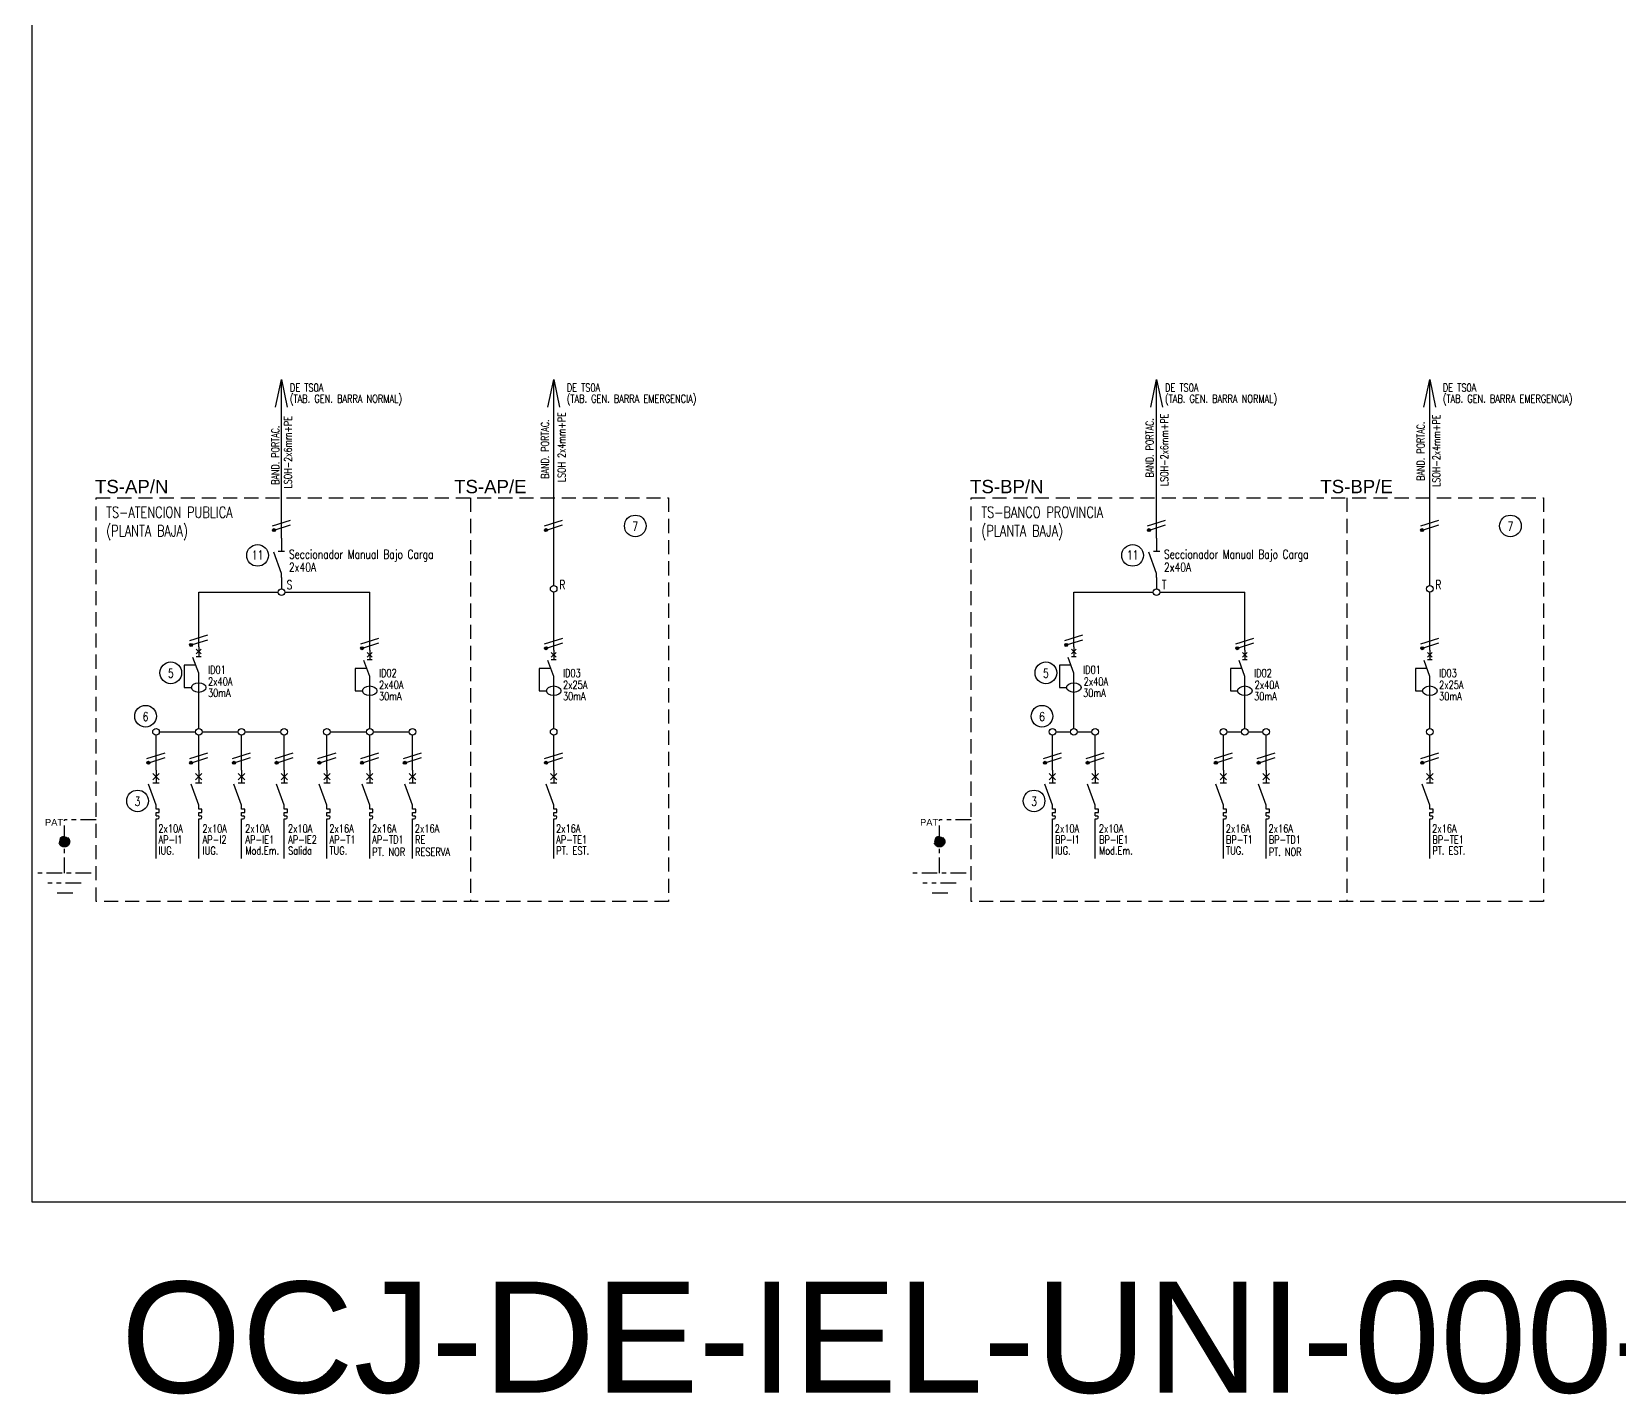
# Model space of a CAD drawing. Extents: x 2998 to 3854, y 1175 to 1727.
# Drawn here: x 3577.3 to 3613.02, y 1383.15 to 1413.81 of the extents above; entities that cross this region are included whole.
import ezdxf
from ezdxf.enums import TextEntityAlignment as Align

# ---------------------------------------------------------------- set-up
doc = ezdxf.new("R2010")
doc.units = 0
doc.linetypes.add('OCJ-ESQUEMAS UNIFILARES-CORREGIDOS IDO-REV.br$0$DASHED', pattern=[19.05, 12.7, -6.35])
doc.linetypes.add('OCJ-ESQUEMAS UNIFILARES-CORREGIDOS IDO-REV.br$0$EJE_5', pattern=[7.1, 5, -1, 0.1, -1])
for name, color, linetype in [('OCJ-ESQUEMAS UNIFILARES-CORREGIDOS IDO-REV.br$0$00-IE-CABLES', 10, 'Continuous'), ('OCJ-ESQUEMAS UNIFILARES-CORREGIDOS IDO-REV.br$0$01-ELE-APARATOS', 170, 'Continuous'), ('OCJ-ESQUEMAS UNIFILARES-CORREGIDOS IDO-REV.br$0$ELECTRIC', 4, 'Continuous'), ('OCJ-ESQUEMAS UNIFILARES-CORREGIDOS IDO-REV.br$0$NOMBRE DE PLANOS', 6, 'Continuous'), ('OCJ-ESQUEMAS UNIFILARES-CORREGIDOS IDO-REV.br$0$PAT', 80, 'Continuous'), ('OCJ-ESQUEMAS UNIFILARES-CORREGIDOS IDO-REV.br$0$TEXTO', 7, 'Continuous')]:
    doc.layers.add(name, color=color, linetype=linetype)
doc.styles.add('OCJ-ESQUEMAS UNIFILARES-CORREGIDOS IDO-REV.br$0$ARIAL', font='arial.ttf', dxfattribs={"height": 0.2})
doc.styles.add('OCJ-ESQUEMAS UNIFILARES-CORREGIDOS IDO-REV.br$0$Electricidad', font='ROMANS.SHX', dxfattribs={"width": 0.75, "height": 0.175})
doc.styles.add('OCJ-ESQUEMAS UNIFILARES-CORREGIDOS IDO-REV.br$0$Standard', font='arial.ttf')

# ---------------------------------------------------------------- blocks, each defined once
blk = doc.blocks.new('OCJ-ESQUEMAS UNIFILARES-CORREGIDOS IDO-REV.br$0$Unif-Interruptor-Dif')
for points in [[(-0.068, 0.11), (0.068, -0.025)], [(-0.068, -0.025), (0.068, 0.11)], [(0, 0.177), (0, -0.093)], [(-0.081, -0.343), (-0.405, -0.343), (-0.405, -0.97), (-0.202, -0.97)], [(0, -0.565), (-0.162, -0.121)], [(-0.068, -0.093), (0.068, -0.093)], [(0, -1.308), (0, -0.565)]]:
    blk.add_lwpolyline(points)
blk.add_ellipse((0, -0.97), major_axis=(0.203, 0), ratio=0.670814)
blk = doc.blocks.new('OCJ-ESQUEMAS UNIFILARES-CORREGIDOS IDO-REV.br$0$Unif-Interruptor-Term')
for p, q in [((0, -1.013), (0.045, -1.013)), ((0, -1.103), (0.045, -1.103))]:
    blk.add_line(p, q)
for points in [[(-0.09, 0.177), (0.09, -0.003)], [(-0.09, -0.003), (0.09, 0.177)], [(0, 0.267), (0, -0.093)], [(0, -0.72), (-0.215, -0.128)], [(-0.09, -0.093), (0.09, -0.093)], [(0, -0.833), (0, -0.72)], [(0, -0.923), (0.09, -0.923), (0.09, -0.833), (0, -0.833)], [(0, -1.013), (0, -0.923)], [(0, -1.215), (0, -1.103)]]:
    blk.add_lwpolyline(points)
blk.add_arc((0.045, -1.058), 0.045, 270, 90)
blk = doc.blocks.new('OCJ-ESQUEMAS UNIFILARES-CORREGIDOS IDO-REV.br$0$A$C7AFF483F')
for points in [[(0, 0.88), (0, 0.592)], [(0, 0.09), (-0.172, 0.564)], [(-0.072, 0.592), (0.072, 0.592)], [(0, 0), (0, 0.09)]]:
    blk.add_lwpolyline(points)

msp = doc.modelspace()

# ---------------------------------------------------------------- hatches: boundary and pattern name
at = {"layer": 'OCJ-ESQUEMAS UNIFILARES-CORREGIDOS IDO-REV.br$0$00-IE-CABLES'}
for points in [[(3582.724, 1402.575, 1), (3582.778, 1402.615, 1)], [(3588.846, 1402.575, 1), (3588.901, 1402.615, 1)], [(3602.411, 1402.575, 1), (3602.466, 1402.615, 1)], [(3608.557, 1402.575, 1), (3608.612, 1402.615, 1)], [(3580.863, 1399.992, 1), (3580.917, 1400.031, 1)], [(3584.709, 1399.917, 1), (3584.764, 1399.957, 1)], [(3588.848, 1399.917, 1), (3588.903, 1399.957, 1)], [(3600.551, 1399.992, 1), (3600.605, 1400.031, 1)], [(3604.397, 1399.917, 1), (3604.452, 1399.957, 1)], [(3608.559, 1399.917, 1), (3608.614, 1399.957, 1)], [(3579.901, 1397.339, 1), (3579.956, 1397.379, 1)], [(3580.863, 1397.339, 1), (3580.917, 1397.379, 1)], [(3581.824, 1397.339, 1), (3581.879, 1397.379, 1)], [(3582.786, 1397.339, 1), (3582.841, 1397.379, 1)], [(3583.748, 1397.339, 1), (3583.802, 1397.379, 1)], [(3584.709, 1397.339, 1), (3584.764, 1397.379, 1)], [(3585.671, 1397.339, 1), (3585.726, 1397.379, 1)], [(3588.848, 1397.339, 1), (3588.903, 1397.379, 1)], [(3600.07, 1397.339, 1), (3600.124, 1397.379, 1)], [(3601.031, 1397.339, 1), (3601.086, 1397.379, 1)], [(3603.916, 1397.339, 1), (3603.971, 1397.379, 1)], [(3604.878, 1397.339, 1), (3604.933, 1397.379, 1)], [(3608.559, 1397.339, 1), (3608.614, 1397.379, 1)]]:
    msp.add_hatch(color=256, dxfattribs=at).paths.add_polyline_path(points)
at = {"layer": 'OCJ-ESQUEMAS UNIFILARES-CORREGIDOS IDO-REV.br$0$PAT', "linetype": 'OCJ-ESQUEMAS UNIFILARES-CORREGIDOS IDO-REV.br$0$EJE_5', "ltscale": 0.07}
h = msp.add_hatch(color=256, dxfattribs=at)
h.paths.add_polyline_path([(3577.918, 1395.585), (3578.158, 1395.585, 1)])
h.paths.add_polyline_path([(3578.158, 1395.585), (3578.038, 1395.585), (3578.038, 1395.465, 0.414214)])
h.paths.add_polyline_path([(3578.038, 1395.585), (3577.918, 1395.585, 0.414214), (3578.038, 1395.465)])
h = msp.add_hatch(color=256, dxfattribs=at)
h.paths.add_polyline_path([(3597.606, 1395.585), (3597.846, 1395.585, 1)])
h.paths.add_polyline_path([(3597.846, 1395.585), (3597.726, 1395.585), (3597.726, 1395.465, 0.414214)])
h.paths.add_polyline_path([(3597.726, 1395.585), (3597.606, 1395.585, 0.414214), (3597.726, 1395.465)])

# ---------------------------------------------------------------- linework, layer by layer
at = {"layer": 'OCJ-ESQUEMAS UNIFILARES-CORREGIDOS IDO-REV.br$0$00-IE-CABLES'}
for p, q in [((3582.922, 1402.413), (3582.922, 1405.982)), ((3589.047, 1401.346), (3589.047, 1405.982)), ((3602.61, 1402.413), (3602.61, 1405.982)), ((3608.758, 1401.346), (3608.758, 1405.982)), ((3582.922, 1401.533), (3582.922, 1401.272)), ((3602.61, 1401.533), (3602.61, 1401.272)), ((3581.061, 1399.971), (3581.061, 1401.198)), ((3581.061, 1401.198), (3582.848, 1401.198)), ((3582.996, 1401.198), (3584.908, 1401.198)), ((3584.908, 1399.897), (3584.908, 1401.198)), ((3589.047, 1399.897), (3589.047, 1401.198)), ((3600.749, 1399.971), (3600.749, 1401.198)), ((3600.749, 1401.198), (3602.536, 1401.198)), ((3602.684, 1401.198), (3604.596, 1401.198)), ((3604.596, 1399.897), (3604.596, 1401.198)), ((3608.758, 1399.897), (3608.758, 1401.198)), ((3581.061, 1398.129), (3581.061, 1398.931)), ((3584.908, 1398.129), (3584.908, 1398.857)), ((3589.047, 1398.129), (3589.047, 1398.857)), ((3600.749, 1398.129), (3600.749, 1398.931)), ((3604.596, 1398.129), (3604.596, 1398.857)), ((3608.758, 1398.129), (3608.758, 1398.857)), ((3580.1, 1397.193), (3580.1, 1397.981)), ((3580.174, 1398.055), (3580.987, 1398.055)), ((3581.061, 1397.193), (3581.061, 1397.981)), ((3581.135, 1398.055), (3581.949, 1398.055)), ((3582.023, 1397.193), (3582.023, 1397.981)), ((3582.097, 1398.055), (3582.911, 1398.055)), ((3582.985, 1397.193), (3582.985, 1397.981)), ((3583.946, 1397.193), (3583.946, 1397.981)), ((3584.02, 1398.055), (3584.834, 1398.055)), ((3584.908, 1397.193), (3584.908, 1397.981)), ((3584.982, 1398.055), (3585.796, 1398.055)), ((3585.87, 1397.193), (3585.87, 1397.981)), ((3589.047, 1397.193), (3589.047, 1397.981)), ((3600.268, 1397.193), (3600.268, 1397.981)), ((3600.342, 1398.055), (3600.675, 1398.055)), ((3600.823, 1398.055), (3601.156, 1398.055)), ((3601.23, 1397.193), (3601.23, 1397.981)), ((3604.115, 1397.193), (3604.115, 1397.981)), ((3604.189, 1398.055), (3604.522, 1398.055)), ((3604.67, 1398.055), (3605.003, 1398.055)), ((3605.077, 1397.193), (3605.077, 1397.981)), ((3608.758, 1397.193), (3608.758, 1397.981)), ((3580.1, 1395.205), (3580.1, 1396.007)), ((3581.061, 1395.205), (3581.061, 1396.007)), ((3582.023, 1395.205), (3582.023, 1396.007)), ((3582.985, 1395.205), (3582.985, 1396.007)), ((3583.946, 1395.205), (3583.946, 1396.007)), ((3584.908, 1395.205), (3584.908, 1396.007)), ((3585.87, 1395.205), (3585.87, 1396.007)), ((3589.047, 1395.205), (3589.047, 1396.007)), ((3600.268, 1395.205), (3600.268, 1396.007)), ((3601.23, 1395.205), (3601.23, 1396.007)), ((3604.115, 1395.205), (3604.115, 1396.007)), ((3605.077, 1395.205), (3605.077, 1396.007)), ((3608.758, 1395.205), (3608.758, 1396.007))]:
    msp.add_line(p, q, dxfattribs=at)
for points in [[(3582.791, 1405.364), (3582.922, 1405.982), (3583.053, 1405.364)], [(3588.916, 1405.364), (3589.047, 1405.982), (3589.177, 1405.364)], [(3602.479, 1405.364), (3602.61, 1405.982), (3602.741, 1405.364)], [(3608.627, 1405.364), (3608.758, 1405.982), (3608.889, 1405.364)], [(3582.719, 1402.693), (3583.126, 1402.822)], [(3582.783, 1402.605), (3583.126, 1402.714)], [(3588.841, 1402.693), (3589.248, 1402.822)], [(3588.906, 1402.605), (3589.248, 1402.714)], [(3602.407, 1402.693), (3602.814, 1402.822)], [(3602.471, 1402.605), (3602.814, 1402.714)], [(3608.553, 1402.693), (3608.96, 1402.822)], [(3608.617, 1402.605), (3608.96, 1402.714)], [(3580.858, 1400.109), (3581.265, 1400.238)], [(3580.922, 1400.022), (3581.265, 1400.13)], [(3584.705, 1400.035), (3585.112, 1400.164)], [(3588.843, 1400.035), (3589.25, 1400.164)], [(3600.546, 1400.109), (3600.953, 1400.238)], [(3600.61, 1400.022), (3600.953, 1400.13)], [(3604.392, 1400.035), (3604.799, 1400.164)], [(3608.554, 1400.035), (3608.961, 1400.164)], [(3584.769, 1399.947), (3585.112, 1400.056)], [(3588.908, 1399.947), (3589.25, 1400.056)], [(3604.457, 1399.947), (3604.799, 1400.056)], [(3608.619, 1399.947), (3608.961, 1400.056)], [(3579.896, 1397.457), (3580.303, 1397.586)], [(3580.858, 1397.457), (3581.265, 1397.586)], [(3581.819, 1397.457), (3582.226, 1397.586)], [(3582.781, 1397.457), (3583.188, 1397.586)], [(3583.743, 1397.457), (3584.15, 1397.586)], [(3584.705, 1397.457), (3585.112, 1397.586)], [(3585.666, 1397.457), (3586.073, 1397.586)], [(3588.843, 1397.457), (3589.25, 1397.586)], [(3600.065, 1397.457), (3600.472, 1397.586)], [(3601.026, 1397.457), (3601.433, 1397.586)], [(3603.912, 1397.457), (3604.319, 1397.586)], [(3604.873, 1397.457), (3605.28, 1397.586)], [(3608.554, 1397.457), (3608.961, 1397.586)], [(3579.96, 1397.369), (3580.303, 1397.478)], [(3580.922, 1397.369), (3581.265, 1397.478)], [(3581.884, 1397.369), (3582.226, 1397.478)], [(3582.846, 1397.369), (3583.188, 1397.478)], [(3583.807, 1397.369), (3584.15, 1397.478)], [(3584.769, 1397.369), (3585.112, 1397.478)], [(3585.731, 1397.369), (3586.073, 1397.478)], [(3588.908, 1397.369), (3589.25, 1397.478)], [(3600.129, 1397.369), (3600.472, 1397.478)], [(3601.091, 1397.369), (3601.433, 1397.478)], [(3603.976, 1397.369), (3604.319, 1397.478)], [(3604.938, 1397.369), (3605.28, 1397.478)], [(3608.619, 1397.369), (3608.961, 1397.478)]]:
    msp.add_lwpolyline(points, dxfattribs=at)
for centre, radius in [((3582.751, 1402.595), 0.0338), ((3588.874, 1402.595), 0.0338), ((3602.439, 1402.595), 0.0338), ((3608.585, 1402.595), 0.0338), ((3582.922, 1401.198), 0.0741), ((3589.047, 1401.272), 0.0741), ((3602.61, 1401.198), 0.0741), ((3608.758, 1401.272), 0.0741), ((3580.89, 1400.011), 0.0338), ((3584.737, 1399.937), 0.0338), ((3588.875, 1399.937), 0.0338), ((3600.578, 1400.011), 0.0338), ((3604.425, 1399.937), 0.0338), ((3608.587, 1399.937), 0.0338), ((3580.1, 1398.055), 0.0741), ((3581.061, 1398.055), 0.0741), ((3582.023, 1398.055), 0.0741), ((3582.023, 1398.055), 0.0741), ((3582.985, 1398.055), 0.0741), ((3582.985, 1398.055), 0.0741), ((3583.946, 1398.055), 0.0741), ((3584.908, 1398.055), 0.0741), ((3585.87, 1398.055), 0.0741), ((3589.047, 1398.055), 0.0741), ((3600.268, 1398.055), 0.0741), ((3600.749, 1398.055), 0.0741), ((3601.23, 1398.055), 0.0741), ((3604.115, 1398.055), 0.0741), ((3604.596, 1398.055), 0.0741), ((3605.077, 1398.055), 0.0741), ((3608.758, 1398.055), 0.0741), ((3579.928, 1397.359), 0.0338), ((3580.89, 1397.359), 0.0338), ((3581.852, 1397.359), 0.0338), ((3582.813, 1397.359), 0.0338), ((3583.775, 1397.359), 0.0338), ((3584.737, 1397.359), 0.0338), ((3585.698, 1397.359), 0.0338), ((3588.875, 1397.359), 0.0338), ((3600.097, 1397.359), 0.0338), ((3601.059, 1397.359), 0.0338), ((3603.944, 1397.359), 0.0338), ((3604.905, 1397.359), 0.0338), ((3608.587, 1397.359), 0.0338)]:
    msp.add_circle(centre, radius, dxfattribs=at)
at = {"layer": 'OCJ-ESQUEMAS UNIFILARES-CORREGIDOS IDO-REV.br$0$ELECTRIC', "linetype": 'OCJ-ESQUEMAS UNIFILARES-CORREGIDOS IDO-REV.br$0$DASHED', "ltscale": 0.025}
for points in [[(3578.752, 1403.323), (3591.631, 1403.323), (3591.631, 1394.238), (3578.752, 1394.238)], [(3598.44, 1403.323), (3611.319, 1403.323), (3611.319, 1394.238), (3598.44, 1394.238)]]:
    msp.add_lwpolyline(points, close=True, dxfattribs=at)
for points in [[(3587.173, 1403.323), (3587.173, 1394.238)], [(3606.889, 1403.323), (3606.889, 1394.238)]]:
    msp.add_lwpolyline(points, dxfattribs=at)
at = {"layer": 'OCJ-ESQUEMAS UNIFILARES-CORREGIDOS IDO-REV.br$0$NOMBRE DE PLANOS'}
msp.add_lwpolyline([(3577.304, 1387.481), (3646.449, 1387.481), (3646.449, 1436.416), (3577.304, 1436.416)], close=True, dxfattribs=at)
at = {"layer": 'OCJ-ESQUEMAS UNIFILARES-CORREGIDOS IDO-REV.br$0$PAT', "linetype": 'OCJ-ESQUEMAS UNIFILARES-CORREGIDOS IDO-REV.br$0$EJE_5', "ltscale": 0.07}
for p, q in [((3578.752, 1396.072), (3578.038, 1396.072)), ((3578.038, 1395.601), (3578.038, 1396.072)), ((3598.44, 1396.072), (3597.726, 1396.072)), ((3597.726, 1395.601), (3597.726, 1396.072)), ((3578.038, 1394.876), (3578.038, 1395.585)), ((3597.726, 1394.876), (3597.726, 1395.585)), ((3578.638, 1394.876), (3577.438, 1394.876)), ((3598.326, 1394.876), (3597.126, 1394.876)), ((3578.413, 1394.651), (3577.663, 1394.651)), ((3578.225, 1394.426), (3577.85, 1394.426)), ((3598.101, 1394.651), (3597.351, 1394.651)), ((3597.913, 1394.426), (3597.538, 1394.426))]:
    msp.add_line(p, q, dxfattribs=at)
for centre in [(3578.038, 1395.585), (3578.038, 1395.585), (3597.726, 1395.585), (3597.726, 1395.585)]:
    msp.add_circle(centre, 0.12, dxfattribs=at)
at = {"layer": 'OCJ-ESQUEMAS UNIFILARES-CORREGIDOS IDO-REV.br$0$TEXTO'}
for centre in [(3590.883, 1402.689), (3610.571, 1402.689), (3582.384, 1402.028), (3602.072, 1402.028), (3580.433, 1399.384), (3600.121, 1399.384), (3579.865, 1398.408), (3600.033, 1398.408), (3579.685, 1396.5), (3599.854, 1396.5)]:
    msp.add_circle(centre, 0.244, dxfattribs=at)

# ---------------------------------------------------------------- block references
at = {"layer": 'OCJ-ESQUEMAS UNIFILARES-CORREGIDOS IDO-REV.br$0$01-ELE-APARATOS'}
for p in [(3582.922, 1401.533), (3602.61, 1401.533)]:
    msp.add_blockref('OCJ-ESQUEMAS UNIFILARES-CORREGIDOS IDO-REV.br$0$A$C7AFF483F', p, dxfattribs=at)
at = {"layer": 'OCJ-ESQUEMAS UNIFILARES-CORREGIDOS IDO-REV.br$0$01-ELE-APARATOS', "xscale": 0.7999999999999545, "yscale": 0.7999999999999545, "zscale": 0.7999999999999545}
for name, p in [('OCJ-ESQUEMAS UNIFILARES-CORREGIDOS IDO-REV.br$0$Unif-Interruptor-Dif', (3581.061, 1399.829)), ('OCJ-ESQUEMAS UNIFILARES-CORREGIDOS IDO-REV.br$0$Unif-Interruptor-Dif', (3584.908, 1399.755)), ('OCJ-ESQUEMAS UNIFILARES-CORREGIDOS IDO-REV.br$0$Unif-Interruptor-Dif', (3589.047, 1399.755)), ('OCJ-ESQUEMAS UNIFILARES-CORREGIDOS IDO-REV.br$0$Unif-Interruptor-Dif', (3600.749, 1399.829)), ('OCJ-ESQUEMAS UNIFILARES-CORREGIDOS IDO-REV.br$0$Unif-Interruptor-Dif', (3604.596, 1399.755)), ('OCJ-ESQUEMAS UNIFILARES-CORREGIDOS IDO-REV.br$0$Unif-Interruptor-Dif', (3608.758, 1399.755)), ('OCJ-ESQUEMAS UNIFILARES-CORREGIDOS IDO-REV.br$0$Unif-Interruptor-Term', (3580.1, 1396.979)), ('OCJ-ESQUEMAS UNIFILARES-CORREGIDOS IDO-REV.br$0$Unif-Interruptor-Term', (3581.061, 1396.979)), ('OCJ-ESQUEMAS UNIFILARES-CORREGIDOS IDO-REV.br$0$Unif-Interruptor-Term', (3582.023, 1396.979)), ('OCJ-ESQUEMAS UNIFILARES-CORREGIDOS IDO-REV.br$0$Unif-Interruptor-Term', (3582.985, 1396.979)), ('OCJ-ESQUEMAS UNIFILARES-CORREGIDOS IDO-REV.br$0$Unif-Interruptor-Term', (3583.946, 1396.979)), ('OCJ-ESQUEMAS UNIFILARES-CORREGIDOS IDO-REV.br$0$Unif-Interruptor-Term', (3584.908, 1396.979)), ('OCJ-ESQUEMAS UNIFILARES-CORREGIDOS IDO-REV.br$0$Unif-Interruptor-Term', (3585.87, 1396.979)), ('OCJ-ESQUEMAS UNIFILARES-CORREGIDOS IDO-REV.br$0$Unif-Interruptor-Term', (3589.047, 1396.979)), ('OCJ-ESQUEMAS UNIFILARES-CORREGIDOS IDO-REV.br$0$Unif-Interruptor-Term', (3600.268, 1396.979)), ('OCJ-ESQUEMAS UNIFILARES-CORREGIDOS IDO-REV.br$0$Unif-Interruptor-Term', (3601.23, 1396.979)), ('OCJ-ESQUEMAS UNIFILARES-CORREGIDOS IDO-REV.br$0$Unif-Interruptor-Term', (3604.115, 1396.979)), ('OCJ-ESQUEMAS UNIFILARES-CORREGIDOS IDO-REV.br$0$Unif-Interruptor-Term', (3605.077, 1396.979)), ('OCJ-ESQUEMAS UNIFILARES-CORREGIDOS IDO-REV.br$0$Unif-Interruptor-Term', (3608.758, 1396.979))]:
    msp.add_blockref(name, p, dxfattribs=at)

# ---------------------------------------------------------------- texts
at = {"layer": 'OCJ-ESQUEMAS UNIFILARES-CORREGIDOS IDO-REV.br$0$NOMBRE DE PLANOS', "insert": (3579.308, 1385.683), "char_height": 2.5, "attachment_point": 1, "style": 'OCJ-ESQUEMAS UNIFILARES-CORREGIDOS IDO-REV.br$0$Standard'}
msp.add_mtext_dynamic_manual_height_columns('OCJ-DE-IEL-UNI-000-008', width=92.70233, gutter_width=12.5, heights=[0], dxfattribs=at)
at = {"layer": 'OCJ-ESQUEMAS UNIFILARES-CORREGIDOS IDO-REV.br$0$TEXTO', "style": 'OCJ-ESQUEMAS UNIFILARES-CORREGIDOS IDO-REV.br$0$Electricidad', "width": 0.75}
for s, height, p in [('DE TS0A', 0.18, (3583.113, 1405.712)), ('DE TS0A', 0.18, (3589.341, 1405.712)), ('DE TS0A', 0.18, (3602.801, 1405.712)), ('DE TS0A', 0.18, (3609.052, 1405.712)), ('(TAB. GEN. BARRA NORMAL)', 0.18, (3583.113, 1405.464)), ('(TAB. GEN. BARRA EMERGENCIA)', 0.18, (3589.341, 1405.464)), ('(TAB. GEN. BARRA NORMAL)', 0.18, (3602.801, 1405.464)), ('(TAB. GEN. BARRA EMERGENCIA)', 0.18, (3609.052, 1405.464)), ('TS-ATENCION PUBLICA', 0.25, (3578.98, 1402.872)), ('TS-BANCO PROVINCIA', 0.25, (3598.668, 1402.872)), ('(PLANTA BAJA)', 0.25, (3578.98, 1402.455)), ('7', 0.2, (3590.819, 1402.579)), ('(PLANTA BAJA)', 0.25, (3598.668, 1402.455)), ('7', 0.2, (3610.507, 1402.579)), ('11', 0.2, (3582.256, 1401.934)), ('Seccionador Manual Bajo Carga', 0.2, (3583.09, 1401.953)), ('2x40A', 0.2, (3583.09, 1401.662)), ('11', 0.2, (3601.944, 1401.934)), ('Seccionador Manual Bajo Carga', 0.2, (3602.777, 1401.953)), ('2x40A', 0.2, (3602.777, 1401.662)), ('S', 0.2, (3583.04, 1401.266)), ('R', 0.2, (3589.173, 1401.266)), ('T', 0.2, (3602.728, 1401.266)), ('R', 0.2, (3608.884, 1401.266)), ('5', 0.2, (3580.369, 1399.274)), ('ID01', 0.18, (3581.27, 1399.363)), ('ID02', 0.18, (3585.117, 1399.289)), ('ID03', 0.18, (3589.256, 1399.289)), ('5', 0.2, (3600.057, 1399.274)), ('ID01', 0.18, (3600.958, 1399.363)), ('ID02', 0.18, (3604.805, 1399.289)), ('ID03', 0.18, (3608.967, 1399.289)), ('2x40A', 0.18, (3581.27, 1399.099)), ('30mA', 0.18, (3581.27, 1398.842)), ('2x40A', 0.18, (3585.117, 1399.024)), ('2x25A', 0.18, (3589.256, 1399.024)), ('30mA', 0.18, (3600.958, 1398.842)), ('2x40A', 0.18, (3600.97, 1399.097)), ('2x40A', 0.18, (3604.817, 1399.023)), ('2x25A', 0.18, (3608.967, 1399.024)), ('30mA', 0.18, (3585.117, 1398.768)), ('30mA', 0.18, (3589.256, 1398.768)), ('30mA', 0.18, (3604.805, 1398.768)), ('30mA', 0.18, (3608.967, 1398.768)), ('6', 0.2, (3579.801, 1398.298)), ('6', 0.2, (3599.969, 1398.298)), ('3', 0.2, (3579.621, 1396.39)), ('3', 0.2, (3599.79, 1396.39)), ('2x10A', 0.18, (3580.152, 1395.789)), ('2x10A', 0.18, (3581.145, 1395.789)), ('2x10A', 0.18, (3582.106, 1395.789)), ('2x10A', 0.18, (3583.068, 1395.789)), ('2x16A', 0.18, (3583.999, 1395.789)), ('2x16A', 0.18, (3584.961, 1395.789)), ('2x16A', 0.18, (3585.923, 1395.789)), ('2x16A', 0.18, (3589.099, 1395.789)), ('2x10A', 0.18, (3600.321, 1395.789)), ('2x10A', 0.18, (3601.313, 1395.789)), ('2x16A', 0.18, (3604.168, 1395.789)), ('2x16A', 0.18, (3605.13, 1395.789)), ('2x16A', 0.18, (3608.811, 1395.789)), ('AP-I1', 0.18, (3580.156, 1395.541)), ('IUG.', 0.18, (3580.157, 1395.295)), ('AP-I2', 0.18, (3581.149, 1395.541)), ('IUG.', 0.18, (3581.149, 1395.292)), ('AP-IE1', 0.18, (3582.11, 1395.541)), ('Mod.Em.', 0.18, (3582.11, 1395.292)), ('AP-IE2', 0.18, (3583.072, 1395.541)), ('Salida', 0.18, (3583.072, 1395.292)), ('AP-T1', 0.18, (3584.003, 1395.541)), ('TUG.', 0.18, (3584.003, 1395.292)), ('AP-TD1', 0.18, (3584.965, 1395.541)), ('PT. NOR', 0.18, (3584.965, 1395.264)), ('RE', 0.18, (3585.927, 1395.541)), ('RESERVA', 0.18, (3585.927, 1395.264)), ('AP-TE1', 0.18, (3589.104, 1395.541)), ('PT. EST.', 0.18, (3589.104, 1395.292)), ('BP-I1', 0.18, (3600.325, 1395.541)), ('IUG.', 0.18, (3600.325, 1395.295)), ('BP-IE1', 0.18, (3601.317, 1395.541)), ('Mod.Em.', 0.18, (3601.317, 1395.292)), ('TUG.', 0.18, (3604.172, 1395.292)), ('BP-T1', 0.18, (3604.172, 1395.541)), ('BP-TD1', 0.18, (3605.134, 1395.541)), ('PT. NOR', 0.18, (3605.134, 1395.264)), ('BP-TE1', 0.18, (3608.815, 1395.541)), ('PT. EST.', 0.18, (3608.815, 1395.292))]:
    msp.add_text(s, height=height, dxfattribs=at).set_placement(p)
for s, p in [('LSOH-2x6mm+PE', (3583.155, 1404.347)), ('BAND. PORTAC.', (3588.937, 1404.419)), ('LSOH 2x4mm+PE', (3589.313, 1404.461)), ('BAND. PORTAC.', (3602.545, 1404.448)), ('LSOH-2x6mm+PE', (3602.873, 1404.401)), ('LSOH-2x4mm+PE', (3608.992, 1404.382)), ('BAND. PORTAC.', (3582.871, 1404.282)), ('BAND. PORTAC.', (3608.64, 1404.373))]:
    msp.add_text(s, height=0.175, rotation=90, dxfattribs=at).set_placement(p, align=Align.CENTER)
at = {"layer": 'OCJ-ESQUEMAS UNIFILARES-CORREGIDOS IDO-REV.br$0$TEXTO', "style": 'OCJ-ESQUEMAS UNIFILARES-CORREGIDOS IDO-REV.br$0$ARIAL'}
for s, height, p in [('TS-AP/N', 0.3, (3578.727, 1403.426)), ('TS-AP/E', 0.3, (3586.807, 1403.426)), ('TS-BP/N', 0.3, (3598.415, 1403.426)), ('TS-BP/E', 0.3, (3606.295, 1403.426)), ('PAT', 0.15, (3577.602, 1395.944)), ('PAT', 0.15, (3597.29, 1395.944))]:
    msp.add_text(s, height=height, dxfattribs=at).set_placement(p)

doc.saveas('drawing.dxf')
